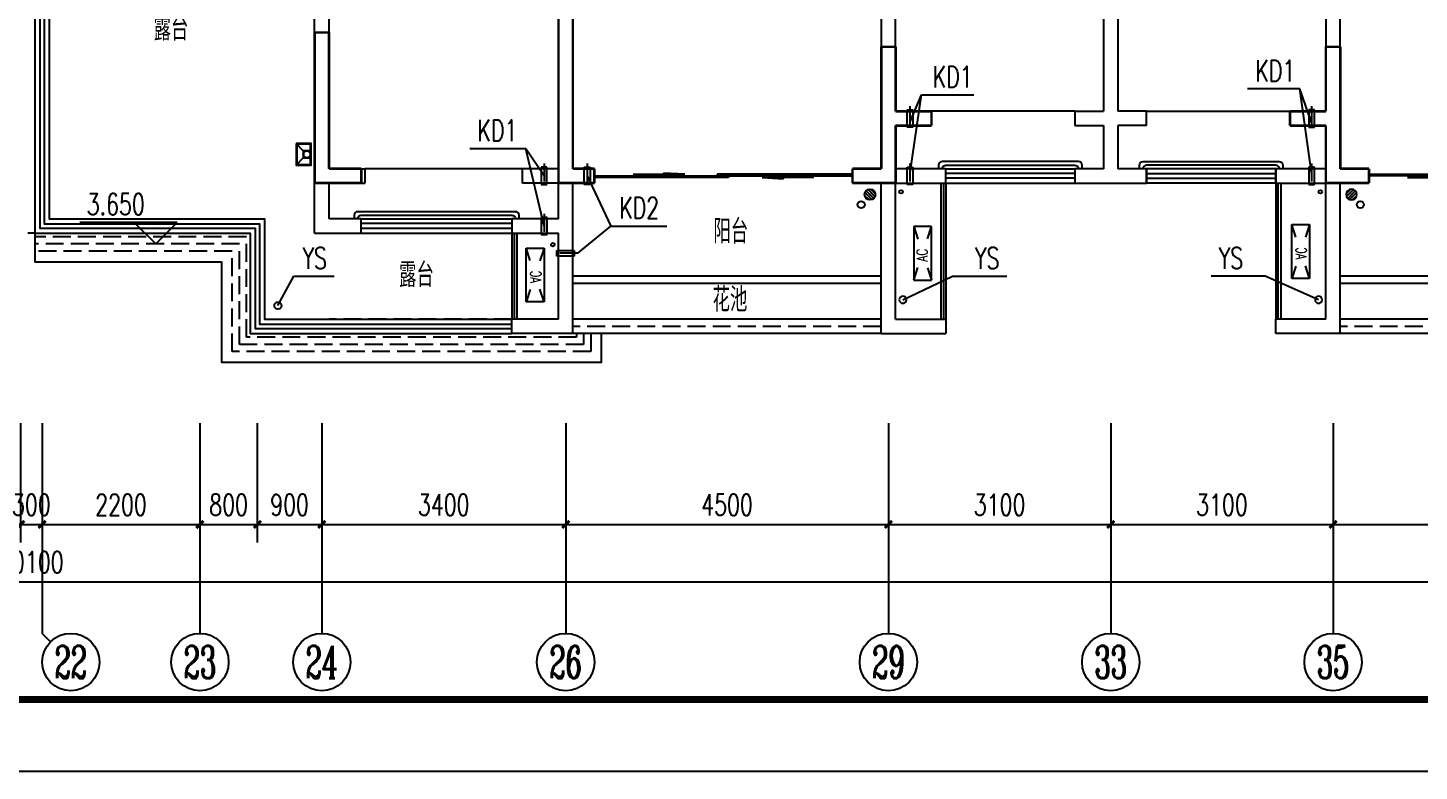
# Model space of a CAD drawing. Extents: x -993182 to -819982, y 169304 to 600104.
# Drawn here: x -865248 to -845848, y 362504 to 372872 of the extents above; entities that cross this region are included whole.
import ezdxf
from ezdxf.enums import TextEntityAlignment as Align

# ---------------------------------------------------------------- set-up
doc = ezdxf.new("R2010")
doc.units = 0
doc.header["$LTSCALE"] = 1000
doc.header["$MEASUREMENT"] = 0
doc.linetypes.add('DASH', pattern=[0.35, 0.25, -0.1])
for name, color, linetype in [('AXIS', 3, 'Continuous'), ('AXIS_TEXT', 7, 'Continuous'), ('DIM_ELEV', 3, 'Continuous'), ('DIM_LEAD', 3, 'Continuous'), ('kan', 146, 'Continuous'), ('KTIAO', 124, 'Continuous'), ('PUB_TEXT', 7, 'Continuous'), ('PUB_TITLE', 146, 'Continuous'), ('VPIPE-污水', 2, 'Continuous'), ('WALL', 4, 'Continuous'), ('WINDOW', 2, 'Continuous'), ('冷凝水管', 6, 'Continuous'), ('家具', 187, 'Continuous'), ('屋面', 139, 'Continuous'), ('栏杆', 169, 'Continuous'), ('空调、空调洞', 66, 'Continuous'), ('面层', 215, 'Continuous')]:
    doc.layers.add(name, color=color, linetype=linetype)
doc.layers.add('RENDERING', color=125, linetype='Continuous', lineweight=13)
doc.styles.add('_ROMANC', font='romanc__.ttf', dxfattribs={"width": 0.700005})
doc.styles.add('_TCH_AXIS', font='COMPLEX', dxfattribs={"bigfont": 'GBCBIG'})
doc.styles.add('_TCH_DIM', font='SIMPLEX', dxfattribs={"bigfont": 'GBCBIG'})
doc.styles.add('_TCH_DIM_T3', font='SIMPLEX', dxfattribs={"width": 0.705882, "bigfont": 'GBCBIG'})
doc.styles.add('COMPLEX', font='COMPLEX')
doc.styles.add('DIM_FONT', font='simplex_.ttf', dxfattribs={"width": 0.7, "bigfont": 'GBCBIG'})
doc.styles.get("Standard").update_dxf_attribs({"font": 'gbenor.shx', "bigfont": 'gbcbig.shx'})
doc.dimstyles.new('_TCH_ARCH&&100', dxfattribs={"dimtxt": 297.5, "dimasz": 100, "dimexe": 250, "dimexo": 300, "dimgap": 126.25, "dimtad": 1, "dimdec": 0, "dimzin": 0, "dimdsep": 46, "dimtxsty": '_TCH_DIM_T3', "dimblk": 'ARCHTICK', "dimcen": 0.09, "dimclrt": 7, "dimazin": 2, "dimtfac": 1, "dimtdec": 0, "dimtix": 1, "dimtmove": 2, "dimatfit": 3, "dimfxl": 0, "dimtolj": 1, "dimtzin": 0, "dimarcsym": 0})

# ---------------------------------------------------------------- blocks, each defined once
blk = doc.blocks.new('90304092557924')
at = {"layer": 'KTIAO'}
for p, q in [((-375, 125), (-198, 66)), ((-375, 125), (-375, -125)), ((375, 125), (-375, 125)), ((375, 125), (198, 66)), ((375, -125), (375, 125)), ((-203, -68), (-375, -125)), ((-375, -125), (375, -125)), ((200, -67), (375, -125))]:
    blk.add_line(p, q, dxfattribs=at)
at = {"layer": 'KTIAO', "style": '_ROMANC', "width": 0.7}
blk.add_text('AC', height=148.6, dxfattribs=at).set_placement((-113, -66))
at = {"layer": 'KTIAO', "style": 'DIM_FONT', "oblique": 0, "width": 0.6, "flags": 9}
for tag in ['XSIZE', 'YSIZE']:
    blk.add_attdef(tag, (-375, -125), '', height=0.5, dxfattribs=at)
blk = doc.blocks.new('TRHH')
at = {"color": 6}
for centre in [(-230201, -471151), (-244307, -473179), (-238511, -473179)]:
    blk.add_circle(centre, 50, dxfattribs=at)
blk = doc.blocks.new('A$C72BA2012')
at = {"color": 6}
for p, q in [((100, 200), (0, 300)), ((11, 290), (10, 290)), ((10, 290), (10, 10)), ((200, 290), (10, 290)), ((200, 10), (200, 290)), ((100, 100), (0, 0)), ((10, 10), (200, 10))]:
    blk.add_line(p, q, dxfattribs=at)
blk.add_lwpolyline([(0, 300), (0, 0), (210, 0), (210, 300), (0, 300)], dxfattribs=at)
blk.add_lwpolyline([(200, 100), (200, 200), (100, 200), (100, 100)], close=True, dxfattribs=at)
blk.add_circle((150, 150), 50, dxfattribs=at)
blk = doc.blocks.new('q2')
at = {"color": 3, "const_width": 35}
for points in [[(-492446, -372541), (-492446, -370041)], [(-492246, -372341), (-492246, -370041)], [(-495846, -372541), (-495846, -370441)], [(-495846, -370441), (-495646, -370441)], [(-495646, -372341), (-495646, -370441)], [(-487946, -371541), (-487946, -370641)], [(-487946, -370641), (-487746, -370641)], [(-487746, -371541), (-487746, -370641)], [(-481746, -371541), (-481746, -370641)], [(-481746, -370641), (-481546, -370641)], [(-481546, -371541), (-481546, -370641)], [(-487946, -372341), (-487946, -371541)], [(-487746, -371541), (-487246, -371541)], [(-487246, -371541), (-487246, -371741)], [(-482246, -371541), (-481746, -371541)], [(-482246, -371741), (-482246, -371541)], [(-481546, -372341), (-481546, -371541)], [(-487746, -371741), (-487246, -371741)], [(-487746, -372541), (-487746, -371741)], [(-482246, -371741), (-481746, -371741)], [(-481746, -372541), (-481746, -371741)], [(-495646, -372341), (-495196, -372341)], [(-495196, -372341), (-495196, -372541)], [(-492246, -372341), (-491946, -372341)], [(-491946, -372341), (-491946, -372541)], [(-488346, -372341), (-487946, -372341)], [(-488346, -372541), (-488346, -372341)], [(-481546, -372341), (-481146, -372341)], [(-481146, -372341), (-481146, -372541)], [(-495846, -372541), (-495196, -372541)], [(-492446, -372541), (-491946, -372541)], [(-488346, -372541), (-487746, -372541)], [(-481746, -372541), (-481146, -372541)]]:
    blk.add_lwpolyline(points, dxfattribs=at)
blk = doc.blocks.new('A$C06D6341B')
at = {"layer": '空调、空调洞', "linetype": 'DASH'}
for p, q in [((80, 290), (0, 290)), ((0, 290), (0, 50)), ((40, 0), (40, 340)), ((80, 50), (80, 290)), ((0, 50), (80, 50))]:
    blk.add_line(p, q, dxfattribs=at)
blk = doc.blocks.new('$lvtry$00000171')
for p, q in [((-74, 11), (-11, 74)), ((-70, -27), (27, 70)), ((-53, -53), (53, 53)), ((-27, -70), (70, 27)), ((11, -74), (74, -11))]:
    blk.add_line(p, q)
blk.add_circle((0, 0), 75)
blk.add_point((0, 0))
blk = doc.blocks.new('kt')
at = {"layer": 'DIM_LEAD'}
for p, q in [((-399907, -797092), (-400635, -797092)), ((-399746, -798259), (-399907, -797092)), ((-399746, -798259), (-399907, -797092)), ((-399746, -798259), (-399907, -797092)), ((-399746, -798259), (-399907, -797092)), ((-399746, -798259), (-399907, -797092)), ((-399744, -797559), (-399907, -797092)), ((-405344, -797559), (-405181, -797175)), ((-405342, -798259), (-405181, -797175)), ((-405342, -798259), (-405181, -797175)), ((-405342, -798259), (-405181, -797175)), ((-405342, -798259), (-405181, -797175)), ((-405342, -798259), (-405181, -797175)), ((-405181, -797175), (-404452, -797175)), ((-410699, -797925), (-411480, -797925)), ((-410444, -799004), (-410699, -797925)), ((-410444, -799004), (-410699, -797925)), ((-410444, -799004), (-410699, -797925)), ((-410444, -799004), (-410699, -797925)), ((-410444, -799004), (-410699, -797925)), ((-410446, -798304), (-410699, -797925)), ((-409844, -798304), (-409515, -799004)), ((-409844, -798304), (-409515, -799004)), ((-409844, -798304), (-409515, -799004)), ((-409844, -798304), (-409515, -799004)), ((-409844, -798304), (-409515, -799004)), ((-409976, -799384), (-409515, -799004)), ((-409515, -799004), (-408734, -799004))]:
    blk.add_line(p, q, dxfattribs=at)
at = {"layer": 'VPIPE-污水'}
for centre in [(-406024, -798706, -76424), (-399064, -798706, -76424)]:
    blk.add_circle(centre, 50, dxfattribs=at)
at = {"layer": '冷凝水管'}
for centre in [(-405467, -798527, -76424), (-399621, -798527, -76424), (-410322, -799264, -76424)]:
    blk.add_circle(centre, 25, dxfattribs=at)
at = {"layer": '家具', "rotation": 89.99999999999999}
blk.add_blockref('$lvtry$00000171', (-405901, -798565, -76424), dxfattribs=at)
at = {"layer": '家具', "yscale": -1, "rotation": 90.00000000000001}
blk.add_blockref('$lvtry$00000171', (-399187, -798565, -76424), dxfattribs=at)
at = {"layer": '空调、空调洞', "xscale": -1}
for p, rotation in [((-405384, -797334, -76424), 180), ((-409884, -798134, -76424), 180), ((-405384, -798134, -76424), 180), ((-409976, -799344, -76424), 90)]:
    blk.add_blockref('A$C06D6341B', p, dxfattribs=dict(at, rotation=rotation))
at = {"layer": '空调、空调洞', "rotation": 180}
for p in [(-399704, -797334, -76424), (-410406, -798134, -76424), (-399704, -798134, -76424), (-410404, -798834, -76424)]:
    blk.add_blockref('A$C06D6341B', p, dxfattribs=at)
at = {"layer": 'DIM_LEAD', "color": 7, "style": '_TCH_DIM', "width": 0.705882}
for s, p in [('KD1', (-400530, -796987)), ('KD1', (-405027, -797070)), ('KD1', (-411375, -797820)), ('KD2', (-409399, -798899))]:
    blk.add_text(s, height=297.5, dxfattribs=at).set_placement(p)
blk = doc.blocks.new('$DorLib2D$00000131')
at = {"color": 0, "linetype": 'Continuous'}
for p, q in [((0.15, 0.125), (0.2319, 0.1973)), ((0.2319, 0.1973), (0.2319, 0.125)), ((-0.5, 0.125), (-0.5, 0)), ((0.0192, 0.125), (-0.5, 0.125)), ((0.0192, 0), (0.0192, 0.125)), ((0.35, 0.125), (0.15, 0.125)), ((-0.5, 0), (0.0192, 0)), ((-0.024, 0), (0.5, 0)), ((-0.024, -0.125), (-0.024, 0)), ((0.5, 0), (0.5, -0.125)), ((-0.35, -0.125), (-0.15, -0.125)), ((-0.2319, -0.1973), (-0.2319, -0.125)), ((-0.15, -0.125), (-0.2319, -0.1973)), ((0.5, -0.125), (-0.024, -0.125))]:
    blk.add_line(p, q, dxfattribs=at)
blk = doc.blocks.new('$WINLIB2D$00000001')
at = {"color": 0}
for points in [[(-0.5, 0.5), (-0.5, -0.5)], [(-0.5, 0.5), (0.5, 0.5)], [(0.5, -0.5), (0.5, 0.5)], [(0.5, 0.1667), (-0.5, 0.1667)], [(0.5, -0.1667), (-0.5, -0.1667)], [(-0.5, -0.5), (0.5, -0.5)]]:
    blk.add_lwpolyline(points, dxfattribs=at)
blk = doc.blocks.new('_AXISO')
blk.add_circle((0, 0), 0.5)
at = {"layer": 'AXIS_TEXT', "style": 'COMPLEX', "width": 1.041667}
blk.add_attdef('A', text='', height=0.56, dxfattribs=at).set_placement((-0.25, -0.28), (0.25, -0.28), align=Align.FIT)
blk = doc.blocks.new('_ArchTick')
at = {"color": 0, "linetype": 'ByBlock', "const_width": 0.4}
blk.add_lwpolyline([(-0.5, -0.5), (0.5, 0.5)], dxfattribs=at)
blk = doc.blocks.new('*D352')
at = {"layer": 'AXIS', "color": 0, "lineweight": -2}
for p, q in [((-256409, -376960), (-256409, -379424)), ((-196309, -376960), (-196309, -379424)), ((-256409, -379174), (-196309, -379174))]:
    blk.add_line(p, q, dxfattribs=at)
at = {"layer": 'Defpoints', "color": 0}
for p in [(-256409, -376660), (-196309, -376660), (-196309, -379174)]:
    blk.add_point(p, dxfattribs=at)
at = {"layer": 'AXIS', "color": 0, "lineweight": -2, "xscale": 100, "yscale": 100, "zscale": 100, "rotation": 180}
blk.add_blockref('_ArchTick', (-256409, -379174), dxfattribs=at)
at = {"layer": 'AXIS', "color": 0, "lineweight": -2, "xscale": 100, "yscale": 100, "zscale": 100}
blk.add_blockref('_ArchTick', (-196309, -379174), dxfattribs=at)
at = {"layer": 'AXIS', "color": 7, "insert": (-226359, -378899), "char_height": 297.5, "attachment_point": 5, "style": '_TCH_DIM_T3'}
blk.add_mtext('\\A1;60100', dxfattribs=at)
blk = doc.blocks.new('*D366')
at = {"layer": 'AXIS', "color": 0, "lineweight": -2}
for p, q in [((-226509, -376960), (-226509, -378624)), ((-226209, -376960), (-226209, -378624)), ((-226509, -378374), (-226609, -378374)), ((-226509, -378374), (-226209, -378374)), ((-226209, -378374), (-226109, -378374))]:
    blk.add_line(p, q, dxfattribs=at)
at = {"layer": 'Defpoints', "color": 0}
for p in [(-226509, -376660), (-226209, -376660), (-226209, -378374)]:
    blk.add_point(p, dxfattribs=at)
at = {"layer": 'AXIS', "color": 0, "lineweight": -2, "xscale": 100, "yscale": 100, "zscale": 100}
blk.add_blockref('_ArchTick', (-226509, -378374), dxfattribs=at)
at = {"layer": 'AXIS', "color": 0, "lineweight": -2, "xscale": 100, "yscale": 100, "zscale": 100, "rotation": 180}
blk.add_blockref('_ArchTick', (-226209, -378374), dxfattribs=at)
at = {"layer": 'AXIS', "color": 7, "insert": (-226359, -378099), "char_height": 297.5, "attachment_point": 5, "style": '_TCH_DIM_T3'}
blk.add_mtext('\\A1;300', dxfattribs=at)
blk = doc.blocks.new('*D367')
at = {"layer": 'AXIS', "color": 0, "lineweight": -2}
for p, q in [((-226209, -376960), (-226209, -378624)), ((-224009, -376960), (-224009, -378624)), ((-226209, -378374), (-224009, -378374))]:
    blk.add_line(p, q, dxfattribs=at)
at = {"layer": 'Defpoints', "color": 0}
for p in [(-226209, -376660), (-224009, -376660), (-224009, -378374)]:
    blk.add_point(p, dxfattribs=at)
at = {"layer": 'AXIS', "color": 0, "lineweight": -2, "xscale": 100, "yscale": 100, "zscale": 100, "rotation": 180}
blk.add_blockref('_ArchTick', (-226209, -378374), dxfattribs=at)
at = {"layer": 'AXIS', "color": 0, "lineweight": -2, "xscale": 100, "yscale": 100, "zscale": 100}
blk.add_blockref('_ArchTick', (-224009, -378374), dxfattribs=at)
at = {"layer": 'AXIS', "color": 7, "insert": (-225109, -378099), "char_height": 297.5, "attachment_point": 5, "style": '_TCH_DIM_T3'}
blk.add_mtext('\\A1;2200', dxfattribs=at)
blk = doc.blocks.new('*D368')
at = {"layer": 'AXIS', "color": 0, "lineweight": -2}
for p, q in [((-224009, -376960), (-224009, -378624)), ((-223209, -376960), (-223209, -378624)), ((-224009, -378374), (-223209, -378374))]:
    blk.add_line(p, q, dxfattribs=at)
at = {"layer": 'Defpoints', "color": 0}
for p in [(-224009, -376660), (-223209, -376660), (-223209, -378374)]:
    blk.add_point(p, dxfattribs=at)
at = {"layer": 'AXIS', "color": 0, "lineweight": -2, "xscale": 100, "yscale": 100, "zscale": 100, "rotation": 180}
blk.add_blockref('_ArchTick', (-224009, -378374), dxfattribs=at)
at = {"layer": 'AXIS', "color": 0, "lineweight": -2, "xscale": 100, "yscale": 100, "zscale": 100}
blk.add_blockref('_ArchTick', (-223209, -378374), dxfattribs=at)
at = {"layer": 'AXIS', "color": 7, "insert": (-223609, -378099), "char_height": 297.5, "attachment_point": 5, "style": '_TCH_DIM_T3'}
blk.add_mtext('\\A1;800', dxfattribs=at)
blk = doc.blocks.new('*D369')
at = {"layer": 'AXIS', "color": 0, "lineweight": -2}
for p, q in [((-223209, -376960), (-223209, -378624)), ((-222309, -376960), (-222309, -378624)), ((-223209, -378374), (-222309, -378374))]:
    blk.add_line(p, q, dxfattribs=at)
at = {"layer": 'Defpoints', "color": 0}
for p in [(-223209, -376660), (-222309, -376660), (-222309, -378374)]:
    blk.add_point(p, dxfattribs=at)
at = {"layer": 'AXIS', "color": 0, "lineweight": -2, "xscale": 100, "yscale": 100, "zscale": 100, "rotation": 180}
blk.add_blockref('_ArchTick', (-223209, -378374), dxfattribs=at)
at = {"layer": 'AXIS', "color": 0, "lineweight": -2, "xscale": 100, "yscale": 100, "zscale": 100}
blk.add_blockref('_ArchTick', (-222309, -378374), dxfattribs=at)
at = {"layer": 'AXIS', "color": 7, "insert": (-222759, -378099), "char_height": 297.5, "attachment_point": 5, "style": '_TCH_DIM_T3'}
blk.add_mtext('\\A1;900', dxfattribs=at)
blk = doc.blocks.new('*D370')
at = {"layer": 'AXIS', "color": 0, "lineweight": -2}
for p, q in [((-222309, -376960), (-222309, -378624)), ((-218909, -376960), (-218909, -378624)), ((-222309, -378374), (-218909, -378374))]:
    blk.add_line(p, q, dxfattribs=at)
at = {"layer": 'Defpoints', "color": 0}
for p in [(-222309, -376660), (-218909, -376660), (-218909, -378374)]:
    blk.add_point(p, dxfattribs=at)
at = {"layer": 'AXIS', "color": 0, "lineweight": -2, "xscale": 100, "yscale": 100, "zscale": 100, "rotation": 180}
blk.add_blockref('_ArchTick', (-222309, -378374), dxfattribs=at)
at = {"layer": 'AXIS', "color": 0, "lineweight": -2, "xscale": 100, "yscale": 100, "zscale": 100}
blk.add_blockref('_ArchTick', (-218909, -378374), dxfattribs=at)
at = {"layer": 'AXIS', "color": 7, "insert": (-220609, -378099), "char_height": 297.5, "attachment_point": 5, "style": '_TCH_DIM_T3'}
blk.add_mtext('\\A1;3400', dxfattribs=at)
blk = doc.blocks.new('*D371')
at = {"layer": 'AXIS', "color": 0, "lineweight": -2}
for p, q in [((-218909, -376960), (-218909, -378624)), ((-214409, -376960), (-214409, -378624)), ((-218909, -378374), (-214409, -378374))]:
    blk.add_line(p, q, dxfattribs=at)
at = {"layer": 'Defpoints', "color": 0}
for p in [(-218909, -376660), (-214409, -376660), (-214409, -378374)]:
    blk.add_point(p, dxfattribs=at)
at = {"layer": 'AXIS', "color": 0, "lineweight": -2, "xscale": 100, "yscale": 100, "zscale": 100, "rotation": 180}
blk.add_blockref('_ArchTick', (-218909, -378374), dxfattribs=at)
at = {"layer": 'AXIS', "color": 0, "lineweight": -2, "xscale": 100, "yscale": 100, "zscale": 100}
blk.add_blockref('_ArchTick', (-214409, -378374), dxfattribs=at)
at = {"layer": 'AXIS', "color": 7, "insert": (-216659, -378099), "char_height": 297.5, "attachment_point": 5, "style": '_TCH_DIM_T3'}
blk.add_mtext('\\A1;4500', dxfattribs=at)
blk = doc.blocks.new('*D372')
at = {"layer": 'AXIS', "color": 0, "lineweight": -2}
for p, q in [((-214409, -376960), (-214409, -378624)), ((-211309, -376960), (-211309, -378624)), ((-214409, -378374), (-211309, -378374))]:
    blk.add_line(p, q, dxfattribs=at)
at = {"layer": 'Defpoints', "color": 0}
for p in [(-214409, -376660), (-211309, -376660), (-211309, -378374)]:
    blk.add_point(p, dxfattribs=at)
at = {"layer": 'AXIS', "color": 0, "lineweight": -2, "xscale": 100, "yscale": 100, "zscale": 100, "rotation": 180}
blk.add_blockref('_ArchTick', (-214409, -378374), dxfattribs=at)
at = {"layer": 'AXIS', "color": 0, "lineweight": -2, "xscale": 100, "yscale": 100, "zscale": 100}
blk.add_blockref('_ArchTick', (-211309, -378374), dxfattribs=at)
at = {"layer": 'AXIS', "color": 7, "insert": (-212859, -378099), "char_height": 297.5, "attachment_point": 5, "style": '_TCH_DIM_T3'}
blk.add_mtext('\\A1;3100', dxfattribs=at)
blk = doc.blocks.new('*D373')
at = {"layer": 'AXIS', "color": 0, "lineweight": -2}
for p, q in [((-211309, -376960), (-211309, -378624)), ((-208209, -376960), (-208209, -378624)), ((-211309, -378374), (-208209, -378374))]:
    blk.add_line(p, q, dxfattribs=at)
at = {"layer": 'Defpoints', "color": 0}
for p in [(-211309, -376660), (-208209, -376660), (-208209, -378374)]:
    blk.add_point(p, dxfattribs=at)
at = {"layer": 'AXIS', "color": 0, "lineweight": -2, "xscale": 100, "yscale": 100, "zscale": 100, "rotation": 180}
blk.add_blockref('_ArchTick', (-211309, -378374), dxfattribs=at)
at = {"layer": 'AXIS', "color": 0, "lineweight": -2, "xscale": 100, "yscale": 100, "zscale": 100}
blk.add_blockref('_ArchTick', (-208209, -378374), dxfattribs=at)
at = {"layer": 'AXIS', "color": 7, "insert": (-209759, -378099), "char_height": 297.5, "attachment_point": 5, "style": '_TCH_DIM_T3'}
blk.add_mtext('\\A1;3100', dxfattribs=at)
blk = doc.blocks.new('*D374')
at = {"layer": 'AXIS', "color": 0, "lineweight": -2}
for p, q in [((-208209, -376960), (-208209, -378624)), ((-203709, -376960), (-203709, -378624)), ((-208209, -378374), (-203709, -378374))]:
    blk.add_line(p, q, dxfattribs=at)
at = {"layer": 'Defpoints', "color": 0}
for p in [(-208209, -376660), (-203709, -376660), (-203709, -378374)]:
    blk.add_point(p, dxfattribs=at)
at = {"layer": 'AXIS', "color": 0, "lineweight": -2, "xscale": 100, "yscale": 100, "zscale": 100, "rotation": 180}
blk.add_blockref('_ArchTick', (-208209, -378374), dxfattribs=at)
at = {"layer": 'AXIS', "color": 0, "lineweight": -2, "xscale": 100, "yscale": 100, "zscale": 100}
blk.add_blockref('_ArchTick', (-203709, -378374), dxfattribs=at)
at = {"layer": 'AXIS', "color": 7, "insert": (-205959, -378099), "char_height": 297.5, "attachment_point": 5, "style": '_TCH_DIM_T3'}
blk.add_mtext('\\A1;4500', dxfattribs=at)
blk = doc.blocks.new('5#、7#楼参照')
blk.add_lwpolyline([(-226308.8, -374312), (-226408.8, -374312)])
at = {"color": 6}
blk.add_circle((-222920.8, -375322), 50, dxfattribs=at)
at = {"layer": 'AXIS'}
for p, q in [((-226208.8, -378451.5), (-226208.8, -379893.6)), ((-224008.8, -378451.5), (-224008.8, -379893.6)), ((-222308.8, -378451.5), (-222308.8, -379893.6)), ((-218908.8, -378451.5), (-218908.8, -379893.6)), ((-214408.8, -378451.5), (-214408.8, -379893.6)), ((-211308.8, -378451.5), (-211308.8, -379893.6)), ((-208208.8, -378451.5), (-208208.8, -379893.6)), ((-226091.6, -380010.8), (-226208.8, -379893.6))]:
    blk.add_line(p, q, dxfattribs=at)
at = {"layer": 'DIM_ELEV'}
for p, q in [((-224325, -374162), (-225683, -374162)), ((-224625, -374462), (-224925, -374162)), ((-224625, -374462), (-224325, -374162))]:
    blk.add_line(p, q, dxfattribs=at)
at = {"layer": 'DIM_LEAD'}
for p, q in [((-222920.8, -375322), (-222699.1, -374912)), ((-222699.1, -374912), (-222135.2, -374912)), ((-214206.5, -375240.6), (-213513.5, -374912)), ((-213513.5, -374912), (-212759, -374912)), ((-209156, -374912), (-209910.5, -374912)), ((-208411.1, -375240.6), (-209156, -374912))]:
    blk.add_line(p, q, dxfattribs=at)
at = {"layer": 'kan'}
for p, q in [((-213608.8, -373612), (-213608.8, -375512)), ((-209008.8, -373612), (-209008.8, -375512)), ((-219658.8, -374312), (-219658.8, -375512))]:
    blk.add_line(p, q, dxfattribs=at)
for points in [[(-224108.8, -366912), (-226308.8, -366912), (-226308.8, -374312), (-223308.8, -374312), (-223308.8, -375712), (-219658.8, -375712)], [(-224108.8, -367112), (-226108.8, -367112), (-226108.8, -374112), (-223108.8, -374112), (-223108.8, -375512), (-219658.8, -375512)], [(-214508.8, -375512), (-218808.8, -375512)], [(-203808.8, -375512), (-208108.8, -375512)], [(-214508.8, -375712), (-218808.8, -375712)], [(-203808.8, -375712), (-208108.8, -375712)]]:
    blk.add_lwpolyline(points, dxfattribs=at)
at = {"layer": 'kan', "color": 124, "elevation": 0}
for points in [[(-214508.8, -374912), (-218808.8, -374912), (-218808.8, -374912)], [(-203808.8, -374912), (-208108.8, -374912), (-208108.8, -374912)], [(-214508.8, -375012), (-218808.8, -375012)], [(-203808.8, -375012), (-208108.8, -375012)]]:
    blk.add_lwpolyline(points, dxfattribs=at)
at = {"layer": 'kan', "linetype": 'DASH'}
for points in [[(-219658.8, -375512), (-222208.8, -375512)], [(-214508.8, -375612), (-218808.8, -375612)], [(-203808.8, -375612), (-208108.8, -375612)]]:
    blk.add_lwpolyline(points, dxfattribs=at)
at = {"layer": 'PUB_TITLE'}
blk.add_lwpolyline([(-265242.7, -381815.5), (-181142.7, -381815.5), (-181142.7, -322415.5), (-265242.7, -322415.5)], close=True, dxfattribs=at)
at = {"layer": 'PUB_TITLE', "const_width": 100}
blk.add_lwpolyline([(-262742.7, -380815.5), (-182142.7, -380815.5), (-182142.7, -323415.5), (-262742.7, -323415.5)], close=True, dxfattribs=at)
at = {"layer": 'WALL'}
for p, q in [((-219008.8, -373412), (-219008.8, -368312)), ((-218808.8, -373412), (-218808.8, -368312)), ((-211408.8, -369512), (-211408.8, -372612)), ((-211208.8, -369512), (-211208.8, -372612)), ((-214508.8, -369712), (-214508.8, -372712)), ((-214308.8, -372612), (-214308.8, -369712)), ((-208308.8, -369712), (-208308.8, -372612)), ((-208108.8, -372712), (-208108.8, -369712)), ((-222408.8, -373512), (-222408.8, -370312)), ((-222208.8, -373412), (-222208.8, -370212)), ((-214308.8, -372612), (-213808.8, -372612)), ((-213808.8, -372612), (-213808.8, -372812)), ((-211808.8, -372612), (-211408.8, -372612)), ((-211808.8, -372612), (-211808.8, -372812)), ((-210808.8, -372612), (-211208.8, -372612)), ((-210808.8, -372812), (-210808.8, -372612)), ((-208308.8, -372612), (-208808.8, -372612)), ((-208808.8, -372812), (-208808.8, -372612)), ((-214508.8, -373412), (-214508.8, -372712)), ((-214308.8, -372812), (-213808.8, -372812)), ((-214308.8, -373412), (-214308.8, -372812)), ((-211808.8, -372812), (-211408.8, -372812)), ((-211408.8, -372812), (-211408.8, -373412)), ((-210808.8, -372812), (-211208.8, -372812)), ((-211208.8, -372812), (-211208.8, -373412)), ((-208308.8, -372812), (-208808.8, -372812)), ((-208308.8, -373412), (-208308.8, -372812)), ((-208108.8, -373412), (-208108.8, -372712)), ((-222208.8, -373412), (-221708.8, -373412)), ((-221708.8, -373412), (-221708.8, -373612)), ((-219008.8, -373412), (-219508.8, -373412)), ((-219508.8, -373612), (-219508.8, -373412)), ((-218508.8, -373412), (-218808.8, -373412)), ((-218508.8, -373612), (-218508.8, -373412)), ((-214508.8, -373412), (-214908.8, -373412)), ((-214908.8, -373412), (-214908.8, -373612)), ((-213608.8, -373412), (-214308.8, -373412)), ((-213608.8, -373612), (-213608.8, -373412)), ((-211408.8, -373412), (-211808.8, -373412)), ((-211808.8, -373412), (-211808.8, -373612)), ((-210808.8, -373412), (-211208.8, -373412)), ((-210808.8, -373612), (-210808.8, -373412)), ((-208308.8, -373412), (-209008.8, -373412)), ((-209008.8, -373412), (-209008.8, -373612)), ((-207708.8, -373412), (-208108.8, -373412)), ((-207708.8, -373612), (-207708.8, -373412)), ((-222408.8, -374312), (-222408.8, -373512)), ((-222208.8, -374112), (-222208.8, -373612)), ((-222208.8, -373612), (-221708.8, -373612)), ((-219008.8, -373612), (-219508.8, -373612)), ((-219008.8, -374112), (-219008.8, -373612)), ((-218808.8, -373612), (-218508.8, -373612)), ((-218808.8, -374212), (-218808.8, -373612)), ((-214908.8, -373612), (-214508.8, -373612)), ((-214508.8, -375712), (-214508.8, -373612)), ((-214308.8, -373612), (-213608.8, -373612)), ((-214308.8, -375512), (-214308.8, -373612)), ((-211808.8, -373612), (-211308.8, -373612)), ((-211308.8, -373612), (-210808.8, -373612)), ((-209008.8, -373612), (-208308.8, -373612)), ((-208308.8, -375512), (-208308.8, -373612)), ((-208108.8, -373612), (-207708.8, -373612)), ((-208108.8, -375712), (-208108.8, -373612)), ((-221758.8, -374112), (-222208.8, -374112)), ((-221758.8, -374312), (-221758.8, -374112)), ((-219008.8, -374112), (-219658.8, -374112)), ((-219658.8, -374112), (-219658.8, -374312)), ((-218808.8, -375712), (-218808.8, -374212)), ((-222408.8, -374312), (-221758.8, -374312)), ((-219658.8, -374312), (-219008.8, -374312)), ((-219008.8, -375512), (-219008.8, -374312)), ((-219008.8, -375512), (-219658.8, -375512)), ((-219658.8, -375712), (-219658.8, -375512)), ((-214308.8, -375512), (-213608.8, -375512)), ((-213608.8, -375512), (-213608.8, -375712)), ((-208308.8, -375512), (-209008.8, -375512)), ((-209008.8, -375712), (-209008.8, -375512)), ((-218808.8, -375712), (-219658.8, -375712)), ((-214508.8, -375712), (-213608.8, -375712)), ((-208108.8, -375712), (-209008.8, -375712))]:
    blk.add_line(p, q, dxfattribs=at)
at = {"layer": 'WINDOW'}
for p, q in [((-211808.8, -372612), (-213808.8, -372612)), ((-210808.8, -372612), (-208808.8, -372612)), ((-219508.8, -373412), (-221708.8, -373412))]:
    blk.add_line(p, q, dxfattribs=at)
at = {"layer": '屋面', "color": 190}
blk.add_lwpolyline([(-226308.8, -374312), (-226308.8, -374712), (-223708.8, -374712), (-223708.8, -376112), (-218408.8, -376112), (-218408.8, -375712)], dxfattribs=at)
at = {"layer": '屋面', "color": 190, "linetype": 'DASH'}
for points in [[(-218758.8, -375712), (-218758.8, -375762), (-223358.8, -375762), (-223358.8, -374362), (-226308.8, -374362)], [(-218658.8, -375712), (-218658.8, -375862), (-223458.8, -375862), (-223458.8, -374462), (-226308.8, -374462)], [(-218558.8, -375712), (-218558.8, -375962), (-223558.8, -375962), (-223558.8, -374562), (-226308.8, -374562)]]:
    blk.add_lwpolyline(points, dxfattribs=at)
at = {"layer": '栏杆'}
for p, q in [((-213678.8, -373612), (-213678.8, -375512)), ((-213638.8, -373612), (-213638.8, -375512)), ((-208978.8, -373612), (-208978.8, -375512)), ((-208938.8, -373612), (-208938.8, -375512)), ((-219628.8, -374312), (-219628.8, -375512)), ((-219588.8, -374312), (-219588.8, -375512))]:
    blk.add_line(p, q, dxfattribs=at)
for points in [[(-224108.8, -366982), (-226238.8, -366982), (-226238.8, -374242), (-223238.8, -374242), (-223238.8, -375642), (-219658.8, -375642)], [(-224108.8, -367042), (-226178.8, -367042), (-226178.8, -374182), (-223178.8, -374182), (-223178.8, -375582), (-219658.8, -375582)]]:
    blk.add_lwpolyline(points, dxfattribs=at)
for points in [[(-211708.8, -373412), (-211708.8, -373362, 0.4142136), (-211758.8, -373312), (-213658.8, -373312, 0.4142136), (-213708.8, -373362), (-213708.8, -373412)], [(-213658.8, -373412), (-213658.8, -373412, -0.4142136), (-213608.8, -373362), (-211808.8, -373362, -0.4142136), (-211758.8, -373412), (-211758.8, -373412)], [(-210908.8, -373412), (-210908.8, -373362, -0.4142136), (-210858.8, -373312), (-208958.8, -373312, -0.4142136), (-208908.8, -373362), (-208908.8, -373412)], [(-208958.8, -373412), (-208958.8, -373412, 0.4142136), (-209008.8, -373362), (-210808.8, -373362, 0.4142136), (-210858.8, -373412), (-210858.8, -373412)], [(-219558.8, -374112), (-219558.8, -374062, 0.4142136), (-219608.8, -374012), (-221808.8, -374012, 0.4142136), (-221858.8, -374062), (-221858.8, -374112)], [(-221808.8, -374112), (-221808.8, -374112, -0.4142136), (-221758.8, -374062), (-219658.8, -374062, -0.4142136), (-219608.8, -374112), (-219608.8, -374112)]]:
    blk.add_lwpolyline(points, format="xyb", dxfattribs=at)
at = {"color": 6, "xscale": -1}
blk.add_blockref('TRHH', (-452717.6, 97938.9), dxfattribs=at)
at = {"color": 6}
blk.add_blockref('A$C72BA2012', (-222667, -373362), dxfattribs=at)
at = {"layer": 'AXIS'}
ref = blk.add_blockref('_AXISO', (-225808.8, -380293.6), dxfattribs=dict(at, xscale=800, yscale=800, zscale=800))
ref.add_attrib('A', '22', dxfattribs={"layer": 'AXIS_TEXT', "height": 452.55, "style": '_TCH_AXIS', "width": 0.617647}).set_placement((-226035.1, -380519.9), (-225582.5, -380519.9), align=Align.FIT)
ref = blk.add_blockref('_AXISO', (-224008.8, -380293.6), dxfattribs=dict(at, xscale=800, yscale=800, zscale=800))
ref.add_attrib('A', '23', dxfattribs={"layer": 'AXIS_TEXT', "height": 452.55, "style": '_TCH_AXIS', "width": 0.617647}).set_placement((-224235.1, -380519.9), (-223782.5, -380519.9), align=Align.FIT)
ref = blk.add_blockref('_AXISO', (-222308.8, -380293.6), dxfattribs=dict(at, xscale=800, yscale=800, zscale=800))
ref.add_attrib('A', '24', dxfattribs={"layer": 'AXIS_TEXT', "height": 452.55, "style": '_TCH_AXIS', "width": 0.583333}).set_placement((-222535.1, -380519.9), (-222082.5, -380519.9), align=Align.FIT)
ref = blk.add_blockref('_AXISO', (-218908.8, -380293.6), dxfattribs=dict(at, xscale=800, yscale=800, zscale=800))
ref.add_attrib('A', '26', dxfattribs={"layer": 'AXIS_TEXT', "height": 452.55, "style": '_TCH_AXIS', "width": 0.617647}).set_placement((-219135.1, -380519.9), (-218682.5, -380519.9), align=Align.FIT)
ref = blk.add_blockref('_AXISO', (-214408.8, -380293.6), dxfattribs=dict(at, xscale=800, yscale=800, zscale=800))
ref.add_attrib('A', '29', dxfattribs={"layer": 'AXIS_TEXT', "height": 452.55, "style": '_TCH_AXIS', "width": 0.617647}).set_placement((-214635.1, -380519.9), (-214182.5, -380519.9), align=Align.FIT)
ref = blk.add_blockref('_AXISO', (-211308.8, -380293.6), dxfattribs=dict(at, xscale=800, yscale=800, zscale=800))
ref.add_attrib('A', '33', dxfattribs={"layer": 'AXIS_TEXT', "height": 452.55, "style": '_TCH_AXIS', "width": 0.636364}).set_placement((-211535.1, -380519.9), (-211082.5, -380519.9), align=Align.FIT)
ref = blk.add_blockref('_AXISO', (-208208.8, -380293.6), dxfattribs=dict(at, xscale=800, yscale=800, zscale=800))
ref.add_attrib('A', '35', dxfattribs={"layer": 'AXIS_TEXT', "height": 452.55, "style": '_TCH_AXIS', "width": 0.636364}).set_placement((-208435.1, -380519.9), (-207982.5, -380519.9), align=Align.FIT)
at = {"layer": 'RENDERING', "rotation": 90.00000000000001}
blk.add_blockref('90304092557924', (-213931.6, -374591.5), dxfattribs=at)
at = {"layer": 'RENDERING', "xscale": -1, "rotation": 270}
for p in [(-208661, -374567.5), (-219334.9, -374895)]:
    blk.add_blockref('90304092557924', p, dxfattribs=at)
at = {"layer": 'WINDOW'}
for name, p, xscale, yscale, zscale, rotation in [('$WINLIB2D$00000001', (-212708.8, -373512), -1800, 200, -1800, 180), ('$DorLib2D$00000131', (-205908.8, -373512), 3600, 200, 3600, 180), ('$WINLIB2D$00000001', (-220708.8, -374212), 2100, -200, 2100, 359.9999999999843)]:
    blk.add_blockref(name, p, dxfattribs=dict(at, xscale=xscale, yscale=yscale, zscale=zscale, rotation=rotation))
at = {"layer": 'WINDOW', "yscale": -200}
for name, p, xscale, zscale in [('$WINLIB2D$00000001', (-209908.8, -373512), -1800, -1800), ('$DorLib2D$00000131', (-216708.8, -373512), 3600, 3600)]:
    blk.add_blockref(name, p, dxfattribs=dict(at, xscale=xscale, zscale=zscale))
at = {"layer": '面层'}
for name, p in [('q2', (273437.3, -1071)), ('kt', (191234.9, 424792.1))]:
    blk.add_blockref(name, p, dxfattribs=at)
at = {"layer": 'DIM_ELEV', "color": 7, "style": '_TCH_DIM', "width": 0.705882}
blk.add_text('3.650', height=297.5, dxfattribs=at).set_placement((-225587, -374057))
at = {"layer": 'DIM_LEAD', "color": 7, "style": '_TCH_DIM', "width": 0.705882}
for p in [(-222580.2, -374807), (-213204, -374807), (-209805.5, -374807)]:
    blk.add_text('YS', height=297.5, dxfattribs=at).set_placement(p)
at = {"layer": 'AXIS'}
for p1, p2, distance, picture, middle in [((-256408.8, -376660), (-196308.8, -376660), -2513.6, '*D352', (-226358.8, -378898.6)), ((-226508.8, -376660), (-226208.8, -376660), -1713.6, '*D366', (-226358.8, -378098.6)), ((-226208.8, -376660), (-224008.8, -376660), -1713.6, '*D367', (-225108.8, -378098.6)), ((-224008.8, -376660), (-223208.8, -376660), -1713.6, '*D368', (-223608.8, -378098.6)), ((-223208.8, -376660), (-222308.8, -376660), -1713.6, '*D369', (-222758.8, -378098.6)), ((-222308.8, -376660), (-218908.8, -376660), -1713.6, '*D370', (-220608.8, -378098.6)), ((-218908.8, -376660), (-214408.8, -376660), -1713.6, '*D371', (-216658.8, -378098.6)), ((-214408.8, -376660), (-211308.8, -376660), -1713.6, '*D372', (-212858.8, -378098.6)), ((-211308.8, -376660), (-208208.8, -376660), -1713.6, '*D373', (-209758.8, -378098.6)), ((-208208.8, -376660), (-203708.8, -376660), -1713.6, '*D374', (-205958.8, -378098.6))]:
    dim = blk.add_aligned_dim(p1=p1, p2=p2, distance=distance, dimstyle='_TCH_ARCH&&100', dxfattribs=at)
    dim.commit()
    dim.dimension.update_dxf_attribs({"geometry": picture, "text_midpoint": middle})

msp = doc.modelspace()

# ---------------------------------------------------------------- block references
at = {"layer": '面层'}
msp.add_blockref('5#、7#楼参照', (-638840, 744319), dxfattribs=at)

# ---------------------------------------------------------------- texts
at = {"layer": 'PUB_TEXT'}
for s, p in [('露台', (-863495, 372694)), ('阳台', (-855689, 369863, 0)), ('露台', (-860072, 369256, 0)), ('花池', (-855702, 368912, 0))]:
    msp.add_text(s, height=337.6, dxfattribs=at).set_placement(p)

doc.saveas('drawing.dxf')
